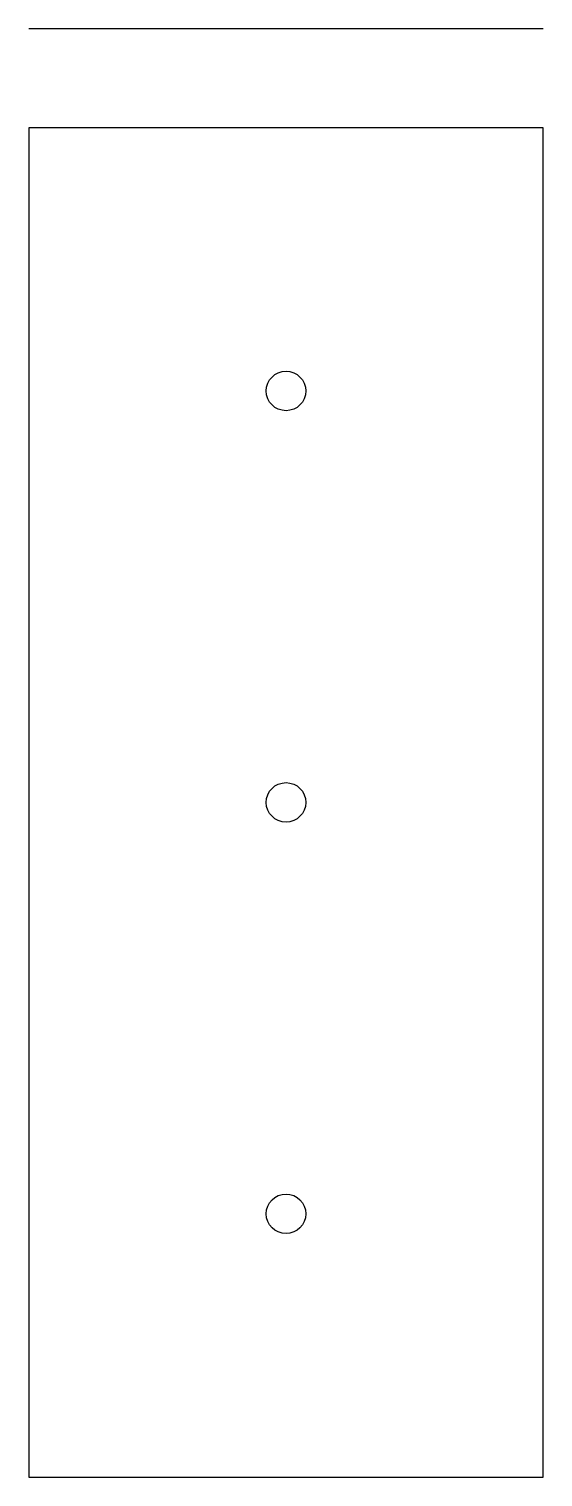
# Model space of a CAD drawing. Header units: millimetres. Extents: x -20 to 20, y -110 to 0.
import ezdxf

# ---------------------------------------------------------------- set-up
doc = ezdxf.new("R2010")
doc.units = ezdxf.units.MM
doc.layers.get('0').update_dxf_attribs({"linetype": 'CONTINUOUS'})

msp = doc.modelspace()

# ---------------------------------------------------------------- linework, layer by layer
msp.add_line((19.5, 0), (-19.5, 0))
msp.add_lwpolyline([(19.5, -7.5), (-19.5, -7.5), (-19.5, -110), (19.5, -110)], close=True)
for centre in [(0, -27.5), (0, -58.75), (0, -90)]:
    msp.add_circle(centre, 1.5)

doc.saveas('drawing.dxf')
